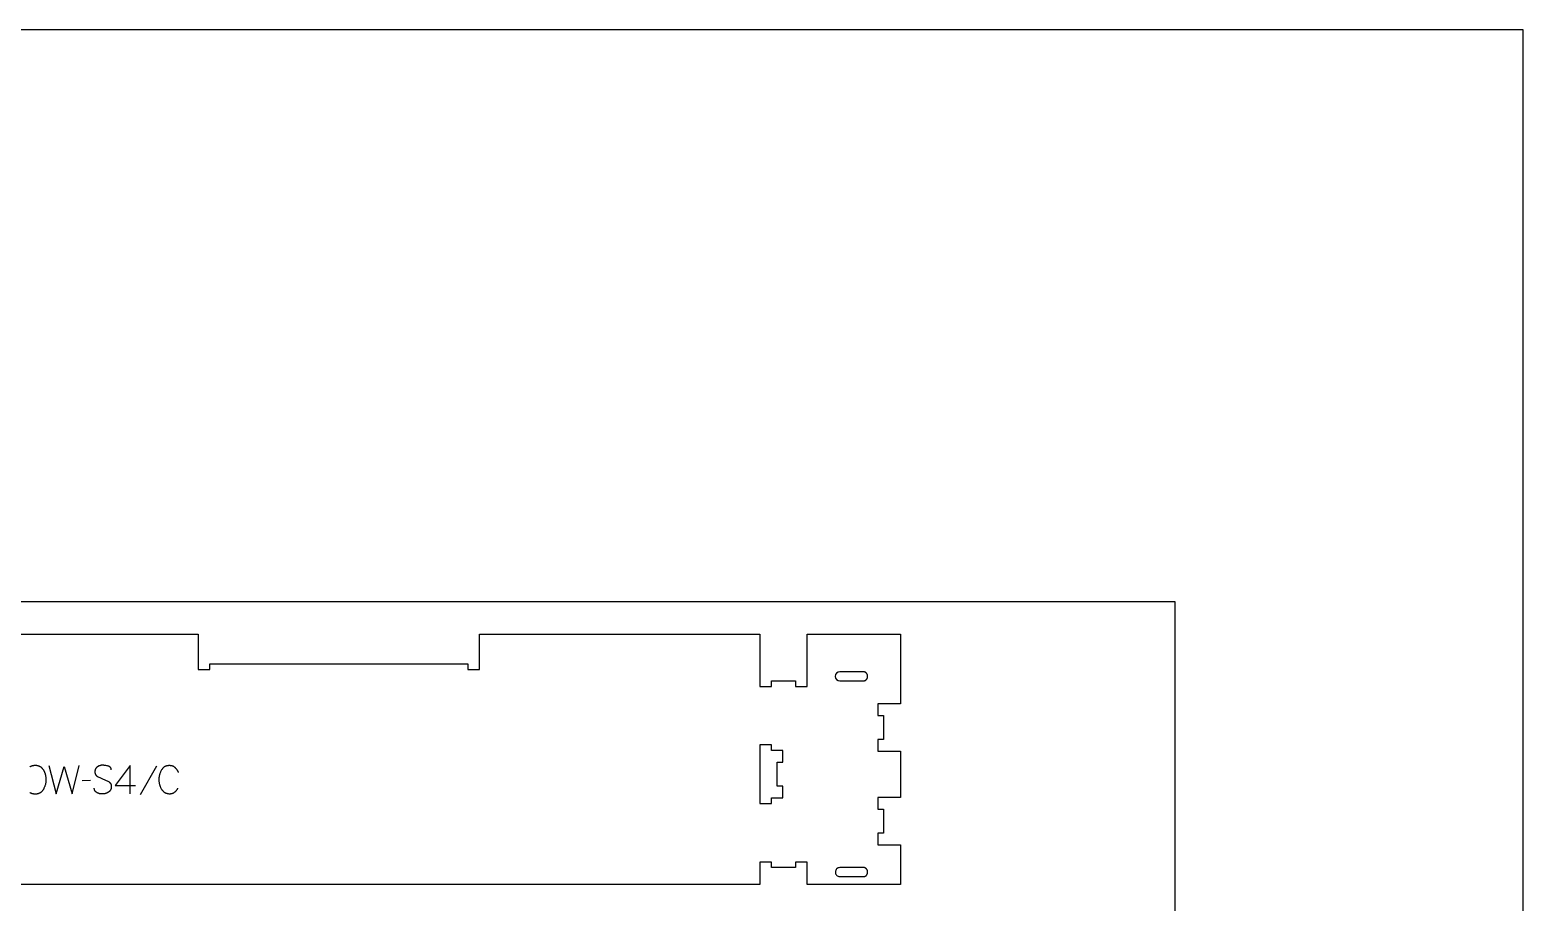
# Model space of a CAD drawing. Extents: x 0 to 4485, y 0 to 8771.
# Drawn here: x 1589 to 3183, y 4662 to 5593 of the extents above; entities that cross this region are included whole.
import ezdxf

# ---------------------------------------------------------------- set-up
doc = ezdxf.new("R2010")
doc.units = 0
for name, color, linetype in [('0_SHEET_SPRUCEPLY_2440X122', 1, 'CONTINUOUS'), ('1_ANYTOOL_1MMDEEP_LABELS_S', 2, 'CONTINUOUS'), ('3_ANYTOOL_CUTTHROUGH_INSID', 4, 'CONTINUOUS'), ('4_ANYTOOL_CUTTHROUGH_OUTSI', 5, 'CONTINUOUS'), ('DONOTCUT', 7, 'CONTINUOUS')]:
    doc.layers.add(name, color=color, linetype=linetype)

msp = doc.modelspace()

# ---------------------------------------------------------------- linework, layer by layer
at = {"layer": '0_SHEET_SPRUCEPLY_2440X122'}
msp.add_lwpolyline([(371.7, 4982.6), (371.7, 3762.6), (2811.7, 3762.6), (2811.7, 4982.6)], close=True, dxfattribs=at)
at = {"layer": '1_ANYTOOL_1MMDEEP_LABELS_S', "color": 2}
for points in [[(1588.9, 4806.5), (1589, 4806.6), (1589.2, 4806.7), (1589.3, 4806.8), (1589.4, 4806.9), (1589.6, 4806.9), (1589.7, 4807), (1589.9, 4807.1), (1590.2, 4807.2), (1590.5, 4807.3), (1590.8, 4807.5), (1591.1, 4807.6), (1591.4, 4807.7), (1591.7, 4807.8), (1592.1, 4807.8), (1592.4, 4807.9), (1592.8, 4808), (1593.1, 4808), (1593.5, 4808.1), (1593.9, 4808.1), (1594.2, 4808.1), (1594.6, 4808.1), (1595, 4808.1), (1595.4, 4808.1), (1595.7, 4808.1), (1596.1, 4808.1), (1596.4, 4808), (1596.6, 4808), (1596.8, 4808), (1597, 4808), (1597.1, 4807.9), (1597.3, 4807.9), (1597.5, 4807.9), (1597.6, 4807.8), (1597.8, 4807.8), (1597.9, 4807.7), (1598.1, 4807.7), (1598.2, 4807.6), (1598.4, 4807.6), (1598.6, 4807.5), (1598.7, 4807.4), (1598.8, 4807.4), (1599, 4807.3), (1599.1, 4807.2), (1599.3, 4807.2), (1599.4, 4807.1), (1599.6, 4807), (1599.7, 4806.9), (1599.8, 4806.8), (1600, 4806.8), (1600.1, 4806.7), (1600.4, 4806.5), (1600.6, 4806.3), (1600.9, 4806.1), (1601.1, 4805.9), (1601.3, 4805.7), (1601.6, 4805.4), (1601.8, 4805.2), (1602, 4805), (1602.2, 4804.7), (1602.4, 4804.5), (1602.6, 4804.3), (1602.8, 4804), (1603, 4803.7), (1603.2, 4803.5), (1603.4, 4803.2), (1603.6, 4802.9), (1603.7, 4802.6), (1603.9, 4802.3), (1604, 4802), (1604.2, 4801.7), (1604.3, 4801.4), (1604.5, 4801.1), (1604.6, 4800.8), (1604.7, 4800.5), (1604.8, 4800.2), (1605, 4799.9), (1605.1, 4799.6), (1605.2, 4799.2), (1605.3, 4798.9), (1605.4, 4798.6), (1605.4, 4798.2), (1605.5, 4797.9), (1605.7, 4797.2), (1605.8, 4796.5), (1605.9, 4795.9), (1606, 4795.2), (1606.1, 4794.6), (1606.1, 4793.9), (1606.1, 4793.3), (1606.1, 4792.6), (1606.1, 4792), (1606.1, 4791.4), (1606, 4790.7), (1606, 4790.1), (1605.9, 4789.4), (1605.8, 4788.8), (1605.6, 4788.2), (1605.5, 4787.5), (1605.3, 4786.9), (1605.1, 4786.3), (1604.8, 4785.6), (1604.6, 4785), (1604.3, 4784.3), (1604, 4783.7), (1603.7, 4783.1), (1603.4, 4782.4), (1603.2, 4782.1), (1603, 4781.8), (1602.8, 4781.5), (1602.6, 4781.2), (1602.4, 4781), (1602.2, 4780.7), (1602, 4780.4), (1601.8, 4780.2), (1601.7, 4780.1), (1601.6, 4780), (1601.5, 4779.8), (1601.3, 4779.7), (1601.2, 4779.6), (1601.1, 4779.5), (1601, 4779.4), (1600.9, 4779.3), (1600.7, 4779.2), (1600.6, 4779.1), (1600.5, 4779), (1600.4, 4778.9), (1600.2, 4778.9), (1600.1, 4778.8), (1600, 4778.7), (1599.8, 4778.6), (1599.7, 4778.5), (1599.5, 4778.4), (1599.4, 4778.4), (1599.3, 4778.3), (1599.1, 4778.2), (1599, 4778.2), (1598.8, 4778.1), (1598.7, 4778), (1598.5, 4778), (1598.4, 4777.9), (1598.2, 4777.9), (1598.1, 4777.8), (1597.8, 4777.7), (1597.4, 4777.6), (1597.1, 4777.6), (1596.8, 4777.5), (1596.4, 4777.4), (1596.1, 4777.4), (1595.7, 4777.4), (1595.4, 4777.3), (1595, 4777.3), (1594.7, 4777.3), (1594.3, 4777.3), (1593.9, 4777.3), (1593.5, 4777.4), (1593.2, 4777.4), (1592.8, 4777.5), (1592.5, 4777.5), (1592.1, 4777.6), (1591.8, 4777.6), (1591.5, 4777.7), (1591.1, 4777.8), (1591, 4777.9), (1590.8, 4777.9), (1590.7, 4778), (1590.5, 4778.1), (1590.4, 4778.1), (1590.2, 4778.2), (1590.1, 4778.2), (1589.9, 4778.3), (1589.8, 4778.4), (1589.6, 4778.5), (1589.5, 4778.5), (1589.3, 4778.6), (1589.2, 4778.7), (1589.1, 4778.8), (1588.9, 4778.9)], [(1609.3, 4807.8), (1617, 4777.8), (1625.5, 4806.9), (1634, 4777.8), (1641.5, 4807.8)], [(1675.9, 4803.2), (1675.9, 4803.4), (1675.9, 4803.5), (1675.9, 4803.6), (1675.9, 4803.7), (1675.9, 4803.8), (1675.9, 4803.9), (1675.9, 4803.9), (1675.9, 4804), (1675.8, 4804.1), (1675.8, 4804.2), (1675.8, 4804.3), (1675.8, 4804.4), (1675.8, 4804.4), (1675.7, 4804.5), (1675.7, 4804.6), (1675.7, 4804.7), (1675.7, 4804.8), (1675.6, 4804.8), (1675.6, 4804.9), (1675.6, 4805), (1675.5, 4805.1), (1675.5, 4805.1), (1675.5, 4805.2), (1675.4, 4805.3), (1675.4, 4805.3), (1675.3, 4805.4), (1675.3, 4805.5), (1675.2, 4805.5), (1675.2, 4805.6), (1675.1, 4805.7), (1675.1, 4805.7), (1675, 4805.8), (1675, 4805.9), (1674.9, 4805.9), (1674.9, 4806), (1674.8, 4806), (1674.8, 4806.1), (1674.7, 4806.1), (1674.6, 4806.2), (1674.6, 4806.2), (1674.5, 4806.3), (1674.4, 4806.4), (1674.4, 4806.4), (1674.3, 4806.5), (1674.2, 4806.5), (1674.1, 4806.5), (1674.1, 4806.6), (1674, 4806.6), (1673.9, 4806.7), (1673.8, 4806.7), (1673.8, 4806.8), (1673.6, 4806.9), (1673.4, 4806.9), (1673.2, 4807), (1673, 4807.1), (1672.8, 4807.1), (1672.6, 4807.2), (1671.8, 4807.4), (1671, 4807.6), (1670.2, 4807.8), (1669.5, 4807.9), (1669.1, 4808), (1668.7, 4808), (1668.3, 4808), (1668, 4808.1), (1667.6, 4808.1), (1667.2, 4808.1), (1666.9, 4808.1), (1666.5, 4808.1), (1666.3, 4808.1), (1666.1, 4808.1), (1666, 4808.1), (1665.8, 4808.1), (1665.6, 4808.1), (1665.4, 4808.1), (1665.2, 4808.1), (1665, 4808), (1664.8, 4808), (1664.6, 4808), (1664.5, 4807.9), (1664.3, 4807.9), (1664.1, 4807.8), (1663.9, 4807.8), (1663.7, 4807.7), (1663.6, 4807.7), (1663.4, 4807.6), (1663.2, 4807.6), (1663, 4807.5), (1662.9, 4807.4), (1662.7, 4807.4), (1662.5, 4807.3), (1662.4, 4807.2), (1662.2, 4807.1), (1662, 4807), (1661.9, 4806.9), (1661.7, 4806.8), (1661.5, 4806.7), (1661.4, 4806.6), (1661.2, 4806.5), (1661.1, 4806.4), (1660.9, 4806.3), (1660.8, 4806.2), (1660.6, 4806.1), (1660.5, 4806), (1660.3, 4805.8), (1660.2, 4805.7), (1660.1, 4805.6), (1659.9, 4805.4), (1659.8, 4805.3), (1659.7, 4805.2), (1659.6, 4805), (1659.5, 4804.9), (1659.4, 4804.7), (1659.3, 4804.6), (1659.2, 4804.4), (1659.1, 4804.3), (1659.1, 4804.1), (1659, 4803.9), (1658.9, 4803.8), (1658.8, 4803.6), (1658.8, 4803.4), (1658.7, 4803.3), (1658.7, 4803.1), (1658.6, 4802.9), (1658.6, 4802.7), (1658.5, 4802.5), (1658.5, 4802.3), (1658.5, 4802.1), (1658.5, 4801.9), (1658.5, 4801.7), (1658.4, 4801.5), (1658.4, 4801.3), (1658.4, 4801.1), (1658.4, 4800.9), (1658.4, 4800.7), (1658.5, 4800.5), (1658.5, 4800.3), (1658.5, 4800.1), (1658.5, 4799.9), (1658.6, 4799.7), (1658.6, 4799.5), (1658.7, 4799.3), (1658.7, 4799.1), (1658.8, 4798.9), (1658.8, 4798.8), (1658.9, 4798.7), (1658.9, 4798.6), (1658.9, 4798.5), (1659, 4798.4), (1659, 4798.4), (1659.1, 4798.3), (1659.1, 4798.2), (1659.1, 4798.1), (1659.2, 4798), (1659.2, 4798), (1659.3, 4797.9), (1659.3, 4797.8), (1659.4, 4797.7), (1659.4, 4797.7), (1659.5, 4797.6), (1659.5, 4797.5), (1659.6, 4797.4), (1659.6, 4797.4), (1659.7, 4797.3), (1659.8, 4797.2), (1659.8, 4797.2), (1659.9, 4797.1), (1660, 4797), (1660, 4797), (1660.2, 4796.8), (1660.3, 4796.7), (1660.4, 4796.6), (1660.6, 4796.5), (1660.8, 4796.4), (1660.9, 4796.3), (1661.1, 4796.2), (1661.3, 4796.1), (1662, 4795.7), (1662.7, 4795.3), (1663.5, 4794.9), (1664.2, 4794.6), (1665, 4794.2), (1665.8, 4793.9), (1666.6, 4793.6), (1667.4, 4793.2), (1668.3, 4792.9), (1669.1, 4792.6), (1669.8, 4792.3), (1670.6, 4791.9), (1671.4, 4791.5), (1672.1, 4791.1), (1672.8, 4790.7), (1673.5, 4790.3), (1673.6, 4790.2), (1673.8, 4790.1), (1674, 4790), (1674, 4789.9), (1674.1, 4789.9), (1674.2, 4789.8), (1674.2, 4789.7), (1674.3, 4789.7), (1674.4, 4789.6), (1674.4, 4789.5), (1674.5, 4789.5), (1674.6, 4789.4), (1674.6, 4789.3), (1674.7, 4789.3), (1674.8, 4789.2), (1674.8, 4789.1), (1674.9, 4789), (1674.9, 4789), (1675, 4788.9), (1675, 4788.8), (1675.1, 4788.7), (1675.1, 4788.7), (1675.2, 4788.6), (1675.2, 4788.5), (1675.3, 4788.4), (1675.3, 4788.3), (1675.3, 4788.3), (1675.4, 4788.2), (1675.4, 4788.1), (1675.5, 4788), (1675.5, 4787.9), (1675.5, 4787.8), (1675.6, 4787.7), (1675.6, 4787.7), (1675.6, 4787.6), (1675.7, 4787.5), (1675.7, 4787.4), (1675.7, 4787.2), (1675.8, 4787), (1675.8, 4786.8), (1675.8, 4786.6), (1675.9, 4786.4), (1675.9, 4786.2), (1675.9, 4786), (1675.9, 4785.8), (1675.9, 4785.5), (1675.9, 4785.3), (1675.9, 4785.1), (1675.9, 4784.9), (1675.9, 4784.6), (1675.8, 4784.4), (1675.8, 4784.2), (1675.8, 4784), (1675.7, 4783.7), (1675.7, 4783.5), (1675.6, 4783.3), (1675.6, 4783.1), (1675.5, 4782.9), (1675.4, 4782.7), (1675.4, 4782.5), (1675.3, 4782.3), (1675.2, 4782.2), (1675.1, 4782), (1675, 4781.8), (1674.9, 4781.6), (1674.8, 4781.4), (1674.7, 4781.3), (1674.6, 4781.1), (1674.5, 4781), (1674.4, 4780.8), (1674.2, 4780.6), (1674.1, 4780.5), (1674, 4780.3), (1673.8, 4780.2), (1673.7, 4780.1), (1673.5, 4779.9), (1673.4, 4779.8), (1673.2, 4779.7), (1673.1, 4779.6), (1672.9, 4779.4), (1672.7, 4779.3), (1672.3, 4779.1), (1672, 4778.9), (1671.6, 4778.7), (1671.2, 4778.5), (1670.9, 4778.4), (1670.5, 4778.2), (1670.3, 4778.1), (1670.1, 4778.1), (1669.9, 4778), (1669.7, 4777.9), (1669.5, 4777.9), (1669.3, 4777.8), (1669.1, 4777.8), (1668.9, 4777.7), (1668.7, 4777.7), (1668.5, 4777.7), (1668.3, 4777.6), (1668.1, 4777.6), (1667.9, 4777.6), (1667.7, 4777.5), (1667.3, 4777.5), (1666.9, 4777.5), (1666.5, 4777.5), (1666.1, 4777.5), (1665.7, 4777.5), (1665.3, 4777.5), (1664.9, 4777.5), (1664.5, 4777.6), (1664.1, 4777.7), (1663.7, 4777.7), (1663.3, 4777.8), (1663, 4777.9), (1662.6, 4778), (1662.2, 4778.2), (1661.9, 4778.3), (1661.5, 4778.5), (1661.1, 4778.6), (1660.8, 4778.8), (1660.4, 4779), (1660.3, 4779.1), (1660.1, 4779.2), (1660, 4779.3), (1659.8, 4779.4), (1659.7, 4779.5), (1659.5, 4779.6), (1659.4, 4779.8), (1659.2, 4779.9), (1659.1, 4780), (1659, 4780.1), (1658.9, 4780.3), (1658.8, 4780.4), (1658.7, 4780.5), (1658.7, 4780.5), (1658.6, 4780.6), (1658.6, 4780.7), (1658.5, 4780.7), (1658.5, 4780.8), (1658.4, 4780.9), (1658.4, 4781), (1658.3, 4781), (1658.3, 4781.1), (1658.3, 4781.2), (1658.2, 4781.3), (1658.2, 4781.3), (1658.2, 4781.4), (1658.1, 4781.5), (1658.1, 4781.6), (1658.1, 4781.6), (1658, 4781.7), (1658, 4781.8), (1658, 4781.9), (1657.9, 4782.1), (1657.9, 4782.2), (1657.8, 4782.4), (1657.8, 4782.6), (1657.8, 4782.7), (1657.7, 4782.9), (1657.7, 4783.1), (1657.7, 4783.3), (1657.7, 4783.5), (1657.7, 4783.7)], [(1695.9, 4777.8), (1696, 4807.8), (1679.9, 4786.5)], [(1724.1, 4807.3), (1706.9, 4776.6)], [(1747.7, 4800.3), (1747.6, 4800.7), (1747.4, 4801.1), (1747.2, 4801.5), (1747, 4801.9), (1746.8, 4802.2), (1746.6, 4802.6), (1746.4, 4802.9), (1746.2, 4803.3), (1745.9, 4803.6), (1745.7, 4803.9), (1745.4, 4804.2), (1745.2, 4804.5), (1744.9, 4804.8), (1744.6, 4805.1), (1744.3, 4805.4), (1744, 4805.7), (1743.8, 4805.8), (1743.7, 4805.9), (1743.5, 4806.1), (1743.4, 4806.2), (1743.2, 4806.3), (1743, 4806.4), (1742.8, 4806.5), (1742.7, 4806.6), (1742.5, 4806.7), (1742.3, 4806.8), (1742.1, 4806.9), (1742, 4807), (1741.8, 4807), (1741.6, 4807.1), (1741.4, 4807.2), (1741.2, 4807.3), (1741, 4807.3), (1740.8, 4807.4), (1740.6, 4807.4), (1740.4, 4807.5), (1740.2, 4807.5), (1740, 4807.6), (1739.8, 4807.6), (1739.6, 4807.7), (1739.4, 4807.7), (1739.2, 4807.7), (1739, 4807.7), (1738.8, 4807.8), (1738.6, 4807.8), (1738.3, 4807.8), (1738.1, 4807.8), (1737.9, 4807.8), (1737.5, 4807.8), (1737.2, 4807.8), (1736.9, 4807.8), (1736.5, 4807.7), (1736.2, 4807.7), (1735.9, 4807.6), (1735.6, 4807.6), (1735.3, 4807.5), (1735, 4807.4), (1734.7, 4807.3), (1734.4, 4807.2), (1734.1, 4807.1), (1733.8, 4807), (1733.7, 4807), (1733.6, 4806.9), (1733.4, 4806.8), (1733.3, 4806.8), (1733.2, 4806.7), (1733, 4806.6), (1732.9, 4806.5), (1732.8, 4806.5), (1732.7, 4806.4), (1732.5, 4806.3), (1732.4, 4806.2), (1732.3, 4806.1), (1732.2, 4806.1), (1732, 4806), (1731.8, 4805.8), (1731.6, 4805.6), (1731.3, 4805.4), (1731.1, 4805.2), (1730.9, 4804.9), (1730.7, 4804.7), (1730.5, 4804.5), (1730.3, 4804.2), (1730.1, 4803.9), (1729.9, 4803.7), (1729.7, 4803.4), (1729.6, 4803.1), (1729.2, 4802.5), (1728.9, 4801.9), (1728.6, 4801.3), (1728.3, 4800.7), (1728.1, 4800.1), (1727.8, 4799.5), (1727.6, 4798.8), (1727.4, 4798.2), (1727.3, 4797.5), (1727.1, 4796.9), (1727, 4796.2), (1726.9, 4795.5), (1726.8, 4794.9), (1726.8, 4794.2), (1726.8, 4793.5), (1726.7, 4792.8), (1726.8, 4792.1), (1726.8, 4791.4), (1726.8, 4790.7), (1726.9, 4790), (1727, 4789.4), (1727.1, 4788.7), (1727.3, 4788.1), (1727.4, 4787.7), (1727.5, 4787.4), (1727.5, 4787.1), (1727.6, 4786.8), (1727.7, 4786.5), (1727.9, 4786.1), (1728, 4785.8), (1728.1, 4785.5), (1728.3, 4784.9), (1728.6, 4784.3), (1728.9, 4783.7), (1729.3, 4783.1), (1729.6, 4782.5), (1729.8, 4782.2), (1730, 4781.9), (1730.2, 4781.7), (1730.4, 4781.4), (1730.6, 4781.1), (1730.8, 4780.9), (1731, 4780.7), (1731.2, 4780.4), (1731.4, 4780.2), (1731.7, 4780), (1731.9, 4779.8), (1732, 4779.7), (1732.1, 4779.6), (1732.3, 4779.5), (1732.4, 4779.5), (1732.5, 4779.4), (1732.7, 4779.3), (1732.8, 4779.2), (1732.9, 4779.1), (1733, 4779), (1733.2, 4779), (1733.3, 4778.9), (1733.5, 4778.8), (1733.7, 4778.7), (1734, 4778.6), (1734.3, 4778.5), (1734.6, 4778.4), (1734.9, 4778.3), (1735.2, 4778.2), (1735.5, 4778.1), (1735.8, 4778), (1736.2, 4778), (1736.5, 4777.9), (1736.8, 4777.9), (1737.2, 4777.8), (1737.5, 4777.8), (1737.9, 4777.8), (1738.2, 4777.8), (1738.6, 4777.8), (1739, 4777.8), (1739.2, 4777.8), (1739.4, 4777.9), (1739.5, 4777.9), (1739.7, 4777.9), (1739.9, 4777.9), (1740.1, 4778), (1740.2, 4778), (1740.4, 4778), (1740.6, 4778.1), (1740.8, 4778.1), (1740.9, 4778.2), (1741.1, 4778.2), (1741.2, 4778.3), (1741.4, 4778.3), (1741.6, 4778.4), (1741.7, 4778.4), (1741.9, 4778.5), (1742, 4778.6), (1742.2, 4778.6), (1742.3, 4778.7), (1742.5, 4778.8), (1742.6, 4778.9), (1742.8, 4779), (1742.9, 4779), (1743, 4779.1), (1743.2, 4779.2), (1743.3, 4779.3), (1743.5, 4779.4), (1743.7, 4779.6), (1744, 4779.8), (1744.2, 4780.1), (1744.5, 4780.3), (1744.7, 4780.5), (1745, 4780.8), (1745.2, 4781), (1745.4, 4781.3), (1745.7, 4781.6), (1745.9, 4781.8), (1746.1, 4782.1), (1746.3, 4782.4), (1746.5, 4782.7), (1746.7, 4783), (1746.9, 4783.3), (1747.1, 4783.6)], [(1653.7, 4791.7), (1644.9, 4791.6)], [(1679.9, 4786.5), (1701.7, 4786.5)]]:
    msp.add_lwpolyline(points, dxfattribs=at)
at = {"layer": '3_ANYTOOL_CUTTHROUGH_INSID', "color": 4}
for points in [[(2453.7, 4907.8, 1), (2453.7, 4898.3), (2479.4, 4898.3), (2479.5, 4898.3), (2479.6, 4898.3), (2479.7, 4898.4), (2479.8, 4898.4), (2479.9, 4898.4), (2480, 4898.4), (2480.1, 4898.4), (2480.2, 4898.4), (2480.3, 4898.5), (2480.4, 4898.5), (2480.5, 4898.5), (2480.6, 4898.5), (2480.7, 4898.6), (2480.8, 4898.6), (2480.9, 4898.7), (2481, 4898.7), (2481.1, 4898.7), (2481.2, 4898.8), (2481.3, 4898.8), (2481.4, 4898.9), (2481.5, 4899), (2481.5, 4899), (2481.6, 4899.1), (2481.7, 4899.2), (2481.8, 4899.2), (2481.9, 4899.3), (2482, 4899.4), (2482, 4899.4), (2482.1, 4899.5), (2482.2, 4899.6), (2482.3, 4899.7), (2482.3, 4899.8), (2482.4, 4899.9), (2482.5, 4900), (2482.6, 4900.1), (2482.6, 4900.1), (2482.7, 4900.2), (2482.7, 4900.3), (2482.8, 4900.4), (2482.8, 4900.5), (2482.9, 4900.6), (2482.9, 4900.7), (2483, 4900.8), (2483, 4900.9), (2483.1, 4901.1), (2483.1, 4901.2), (2483.2, 4901.3), (2483.2, 4901.4), (2483.2, 4901.5), (2483.3, 4901.6), (2483.3, 4901.7), (2483.3, 4901.8), (2483.3, 4901.9), (2483.4, 4902), (2483.4, 4902.1), (2483.4, 4902.2), (2483.4, 4902.3), (2483.4, 4902.5), (2483.4, 4902.6), (2483.4, 4902.7), (2483.4, 4902.8), (2483.4, 4902.9), (2483.5, 4903), (2483.5, 4903.1), (2483.5, 4903.2), (2483.4, 4903.3), (2483.4, 4903.4), (2483.4, 4903.5), (2483.4, 4903.6), (2483.4, 4903.7), (2483.4, 4903.8), (2483.4, 4903.9), (2483.4, 4904.1), (2483.4, 4904.2), (2483.3, 4904.3), (2483.3, 4904.4), (2483.3, 4904.5), (2483.3, 4904.6), (2483.2, 4904.7), (2483.2, 4904.8), (2483.2, 4904.9), (2483.1, 4905), (2483.1, 4905.1), (2483, 4905.2), (2483, 4905.3), (2482.9, 4905.4), (2482.9, 4905.5), (2482.8, 4905.7), (2482.8, 4905.8), (2482.7, 4905.8), (2482.7, 4905.9), (2482.6, 4906), (2482.6, 4906.1), (2482.5, 4906.2), (2482.4, 4906.3), (2482.3, 4906.4), (2482.3, 4906.5), (2482.2, 4906.6), (2482.1, 4906.7), (2482, 4906.7), (2482, 4906.8), (2481.9, 4906.9), (2481.8, 4907), (2481.7, 4907), (2481.6, 4907.1), (2481.5, 4907.2), (2481.5, 4907.2), (2481.4, 4907.3), (2481.3, 4907.3), (2481.2, 4907.4), (2481.1, 4907.4), (2481, 4907.5), (2480.9, 4907.5), (2480.8, 4907.6), (2480.7, 4907.6), (2480.6, 4907.6), (2480.5, 4907.7), (2480.4, 4907.7), (2480.3, 4907.7), (2480.2, 4907.8), (2480.1, 4907.8), (2480, 4907.8), (2479.9, 4907.8), (2479.8, 4907.8), (2479.7, 4907.8), (2479.6, 4907.8), (2479.5, 4907.8), (2479.4, 4907.8)], [(2453.7, 4689.3), (2479.4, 4689.3), (2479.5, 4689.3), (2479.6, 4689.3), (2479.7, 4689.4), (2479.8, 4689.4), (2479.9, 4689.4), (2480, 4689.4), (2480.1, 4689.4), (2480.2, 4689.4), (2480.3, 4689.5), (2480.4, 4689.5), (2480.5, 4689.5), (2480.6, 4689.5), (2480.7, 4689.6), (2480.8, 4689.6), (2480.9, 4689.7), (2481, 4689.7), (2481.1, 4689.7), (2481.2, 4689.8), (2481.3, 4689.8), (2481.4, 4689.9), (2481.5, 4690), (2481.5, 4690), (2481.6, 4690.1), (2481.7, 4690.2), (2481.8, 4690.2), (2481.9, 4690.3), (2482, 4690.4), (2482, 4690.4), (2482.1, 4690.5), (2482.2, 4690.6), (2482.3, 4690.7), (2482.3, 4690.8), (2482.4, 4690.9), (2482.5, 4691), (2482.6, 4691.1), (2482.6, 4691.1), (2482.7, 4691.2), (2482.7, 4691.3), (2482.8, 4691.4), (2482.8, 4691.5), (2482.9, 4691.6), (2482.9, 4691.7), (2483, 4691.8), (2483, 4691.9), (2483.1, 4692.1), (2483.1, 4692.2), (2483.2, 4692.3), (2483.2, 4692.4), (2483.2, 4692.5), (2483.3, 4692.6), (2483.3, 4692.7), (2483.3, 4692.8), (2483.3, 4692.9), (2483.4, 4693), (2483.4, 4693.1), (2483.4, 4693.2), (2483.4, 4693.3), (2483.4, 4693.5), (2483.4, 4693.6), (2483.4, 4693.7), (2483.4, 4693.8), (2483.4, 4693.9), (2483.5, 4694), (2483.5, 4694.1), (2483.5, 4694.2), (2483.4, 4694.3), (2483.4, 4694.4), (2483.4, 4694.5), (2483.4, 4694.6), (2483.4, 4694.7), (2483.4, 4694.8), (2483.4, 4694.9), (2483.4, 4695.1), (2483.4, 4695.2), (2483.3, 4695.3), (2483.3, 4695.4), (2483.3, 4695.5), (2483.3, 4695.6), (2483.2, 4695.7), (2483.2, 4695.8), (2483.2, 4695.9), (2483.1, 4696), (2483.1, 4696.1), (2483, 4696.2), (2483, 4696.3), (2482.9, 4696.4), (2482.9, 4696.5), (2482.8, 4696.7), (2482.8, 4696.8), (2482.7, 4696.8), (2482.7, 4696.9), (2482.6, 4697), (2482.6, 4697.1), (2482.5, 4697.2), (2482.4, 4697.3), (2482.3, 4697.4), (2482.3, 4697.5), (2482.2, 4697.6), (2482.1, 4697.7), (2482, 4697.7), (2482, 4697.8), (2481.9, 4697.9), (2481.8, 4698), (2481.7, 4698), (2481.6, 4698.1), (2481.5, 4698.2), (2481.5, 4698.2), (2481.4, 4698.3), (2481.3, 4698.3), (2481.2, 4698.4), (2481.1, 4698.4), (2481, 4698.5), (2480.9, 4698.5), (2480.8, 4698.6), (2480.7, 4698.6), (2480.6, 4698.6), (2480.5, 4698.7), (2480.4, 4698.7), (2480.3, 4698.7), (2480.2, 4698.8), (2480.1, 4698.8), (2480, 4698.8), (2479.9, 4698.8), (2479.8, 4698.8), (2479.7, 4698.8), (2479.6, 4698.8), (2479.5, 4698.8), (2479.4, 4698.8), (2453.7, 4698.8, 0.414214), (2449, 4694.1, 0.414214)]]:
    msp.add_lwpolyline(points, format="xyb", close=True, dxfattribs=at)
msp.add_lwpolyline([(2368.7, 4767.4), (2381, 4767.4), (2381, 4773.4), (2393, 4773.4), (2393, 4785.9), (2387, 4785.9), (2387, 4811.4), (2393, 4811.4), (2393, 4823.9), (2381, 4823.9), (2381, 4829.9), (2368.5, 4829.9), (2368.5, 4767.4)], close=True, dxfattribs=at)
at = {"layer": '4_ANYTOOL_CUTTHROUGH_OUTSI', "color": 5}
msp.add_lwpolyline([(1469, 4948.3), (1768.5, 4948.3), (1768.5, 4910.4), (1781, 4910.4), (1781, 4916.4), (2056.5, 4916.4), (2056.5, 4910.4), (2069, 4910.4), (2069, 4948.3), (2368.5, 4948.3), (2368.5, 4892.3), (2381, 4892.3), (2381, 4898.3), (2406.5, 4898.3), (2406.5, 4892.3), (2419, 4892.3), (2419, 4948.3), (2518.5, 4948.3), (2518.5, 4873.8), (2494.5, 4873.8), (2494.5, 4861.3), (2500.5, 4861.3), (2500.5, 4835.8), (2494.5, 4835.8), (2494.5, 4823.3), (2518.5, 4823.3), (2518.5, 4773.8), (2494.5, 4773.8), (2494.5, 4761.3), (2500.5, 4761.3), (2500.5, 4735.8), (2494.5, 4735.8), (2494.5, 4723.3), (2518.5, 4723.3), (2518.5, 4680.8), (2419, 4680.8), (2419, 4704.8), (2406.5, 4704.8), (2406.5, 4698.8), (2381, 4698.8), (2381, 4704.8), (2368.5, 4704.8), (2368.5, 4680.8), (2069, 4680.8), (2069, 4680.9), (1768.5, 4680.9), (1768.5, 4680.8), (1469, 4680.8)], dxfattribs=at)
at = {"layer": 'DONOTCUT'}
msp.add_lwpolyline([(0, 0), (3183.4, 0), (3183.4, 5593.4), (0, 5593.4)], close=True, dxfattribs=at)

doc.saveas('drawing.dxf')
